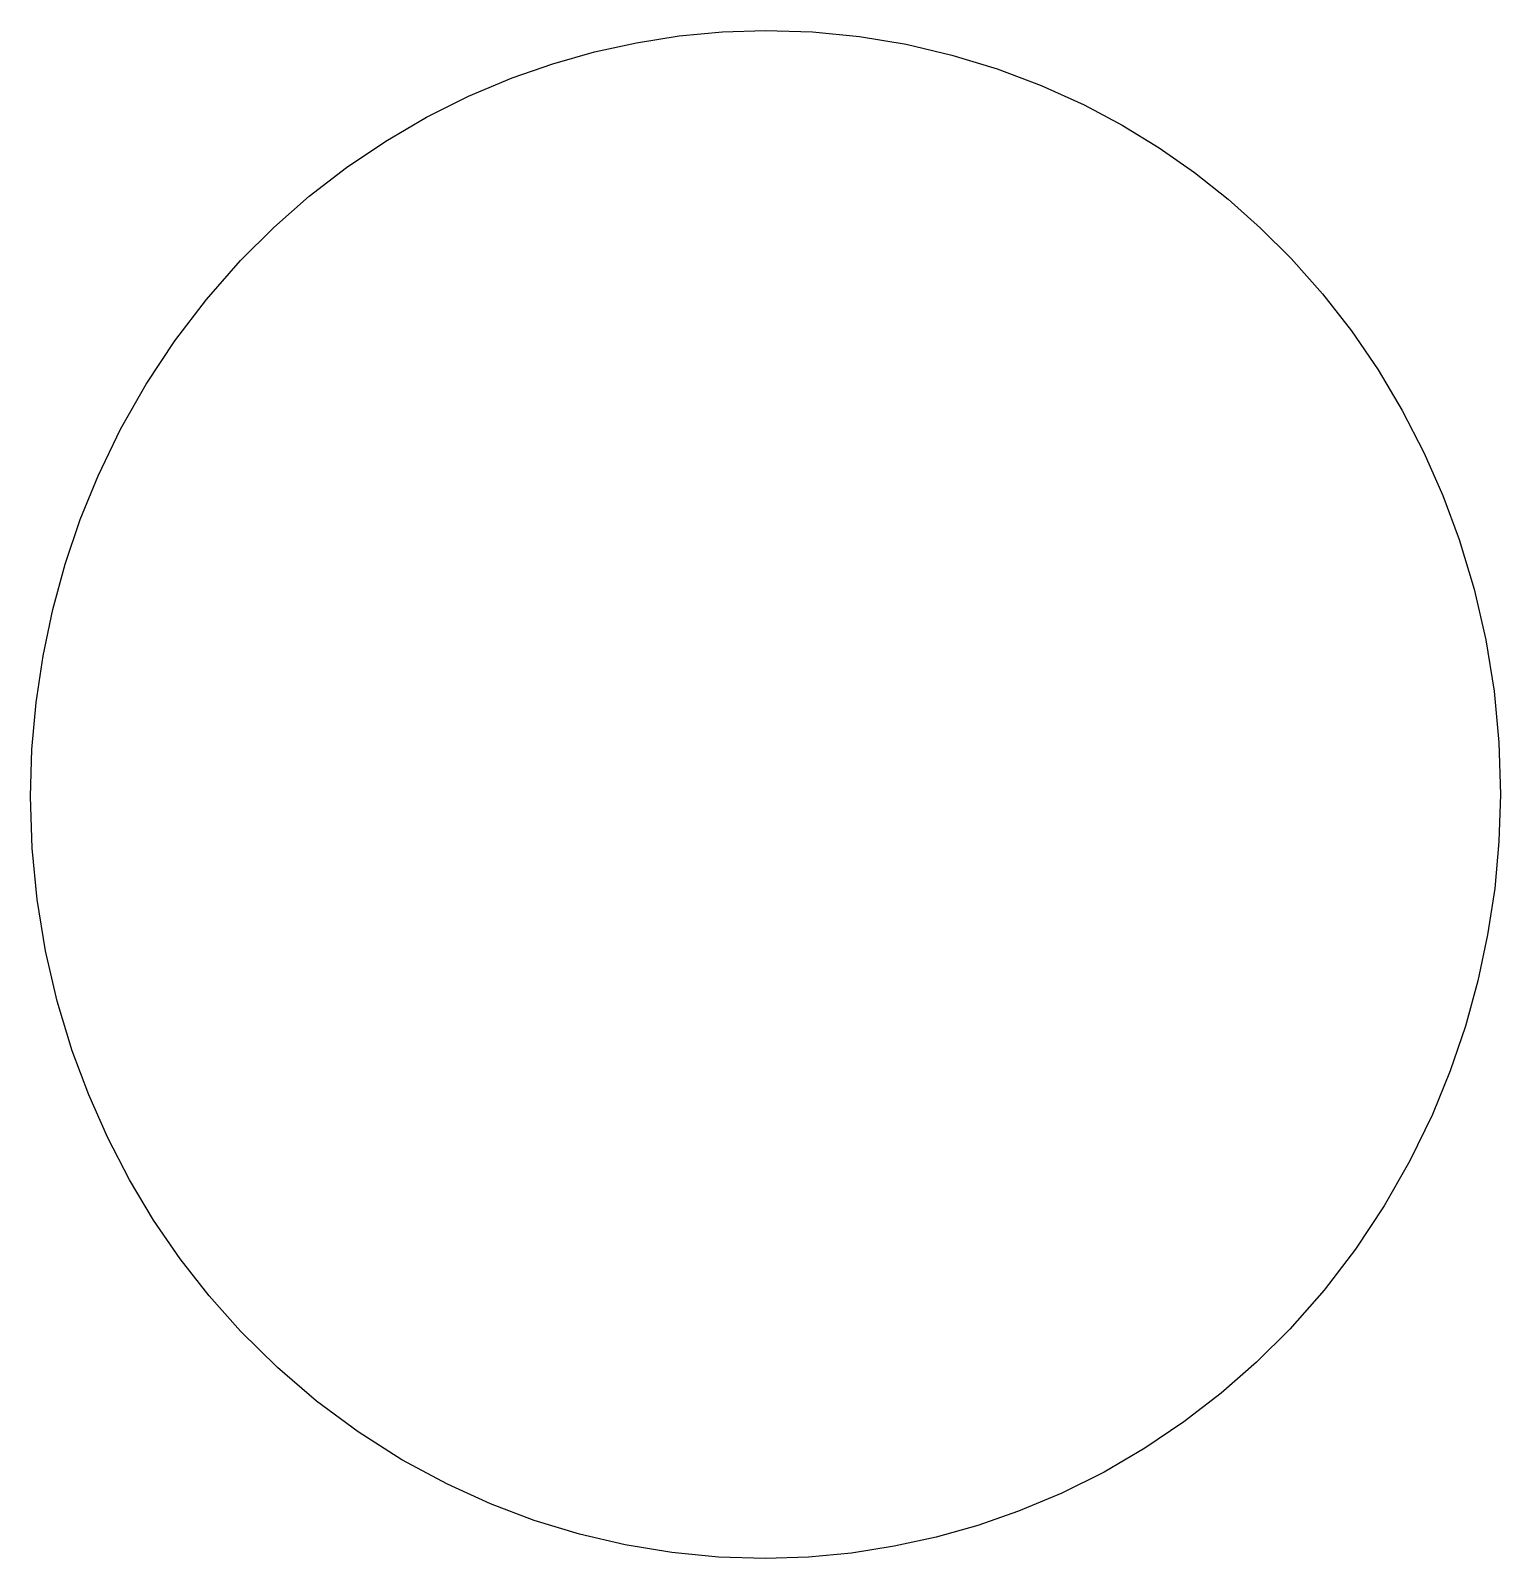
# Model space of a CAD drawing. Header units: millimetres. Extents: x -734 to 734, y -763 to 763.
import ezdxf

# ---------------------------------------------------------------- set-up
doc = ezdxf.new("R2010")
doc.units = ezdxf.units.MM

msp = doc.modelspace()

# ---------------------------------------------------------------- linework, layer by layer
at = {"color": 7, "linetype": 'Continuous'}
for p, q in [((-43.1, 761.5), (0, 762.9)), ((0, 762.9), (47.1, 761.5)), ((-170.9, 741.6), (-128.7, 750.8)), ((-128.7, 750.8), (-86.1, 757.5)), ((-86.1, 757.5), (-43.1, 761.5)), ((47.1, 761.5), (93.9, 756.9)), ((93.9, 756.9), (140.4, 749.3)), ((140.4, 749.3), (186.2, 738.5)), ((-212.4, 729.8), (-170.9, 741.6)), ((186.2, 738.5), (231.2, 724.8)), ((-253.1, 715.6), (-212.4, 729.8)), ((231.2, 724.8), (275.3, 708.2)), ((-296.5, 697.4), (-253.1, 715.6)), ((275.3, 708.2), (318.1, 688.7)), ((-338.6, 676.3), (-296.5, 697.4)), ((318.1, 688.7), (356.2, 668.4)), ((-379.3, 652.5), (-338.6, 676.3)), ((356.2, 668.4), (393, 645.8)), ((-418.3, 626.2), (-379.3, 652.5)), ((393, 645.8), (428.4, 621.1)), ((-455.6, 597.5), (-418.3, 626.2)), ((428.4, 621.1), (462.2, 594.4)), ((-490.9, 566.4), (-455.6, 597.5)), ((462.2, 594.4), (494.5, 565.7)), ((-524.3, 533.2), (-490.9, 566.4)), ((494.5, 565.7), (525, 535.2)), ((525, 535.2), (556.2, 500)), ((-558.4, 494.2), (-524.3, 533.2)), ((-589.8, 453.1), (-558.4, 494.2)), ((556.2, 500), (585.2, 462.9)), ((585.2, 462.9), (611.8, 424)), ((-618.4, 409.9), (-589.8, 453.1)), ((611.8, 424), (635.9, 383.6)), ((-644, 364.9), (-618.4, 409.9)), ((635.9, 383.6), (657.5, 341.7)), ((-666.5, 318.3), (-644, 364.9)), ((657.5, 341.7), (676.5, 298.7)), ((-684.3, 274.7), (-666.5, 318.3)), ((676.5, 298.7), (692.8, 254.5)), ((-699.4, 230.1), (-684.3, 274.7)), ((692.8, 254.5), (707.7, 204.9)), ((-711.8, 184.7), (-699.4, 230.1)), ((707.7, 204.9), (719.3, 154.5)), ((-721.5, 138.6), (-711.8, 184.7)), ((719.3, 154.5), (727.6, 103.3)), ((-728.4, 92), (-721.5, 138.6)), ((-732.6, 45.1), (-728.4, 92)), ((727.6, 103.3), (732.5, 51.8)), ((732.5, 51.8), (734, 0)), ((-734, -1.9), (-732.6, 45.1)), ((734, 0), (732.5, -46.9)), ((-732.3, -53.6), (-734, -1.9)), ((-727.3, -105), (-732.3, -53.6)), ((732.5, -46.9), (728.3, -93.8)), ((-719, -156.1), (-727.3, -105)), ((728.3, -93.8), (721.2, -140.2)), ((721.2, -140.2), (711.4, -186.2)), ((-707.3, -206.4), (-719, -156.1)), ((711.4, -186.2), (699, -231.5)), ((-692.3, -255.9), (-707.3, -206.4)), ((699, -231.5), (683.8, -276)), ((-675.9, -300), (-692.3, -255.9)), ((683.8, -276), (666, -319.5)), ((-656.9, -342.9), (-675.9, -300)), ((666, -319.5), (643.4, -366)), ((-635.2, -384.7), (-656.9, -342.9)), ((643.4, -366), (617.8, -410.9)), ((-611.1, -425), (-635.2, -384.7)), ((617.8, -410.9), (589.2, -454)), ((-584.5, -463.8), (-611.1, -425)), ((589.2, -454), (557.8, -495)), ((-555.6, -500.8), (-584.5, -463.8)), ((-524.4, -535.9), (-555.6, -500.8)), ((557.8, -495), (523.6, -533.8)), ((523.6, -533.8), (490.3, -567)), ((-487.5, -572.2), (-524.4, -535.9)), ((-448.3, -605.8), (-487.5, -572.2)), ((490.3, -567), (455, -598)), ((-406.7, -636.6), (-448.3, -605.8)), ((455, -598), (417.7, -626.6)), ((-363.1, -664.4), (-406.7, -636.6)), ((417.7, -626.6), (378.8, -652.9)), ((378.8, -652.9), (338.2, -676.6)), ((-317.6, -688.9), (-363.1, -664.4)), ((338.2, -676.6), (296.1, -697.6)), ((-274.8, -708.4), (-317.6, -688.9)), ((296.1, -697.6), (252.8, -715.8)), ((-230.9, -725), (-274.8, -708.4)), ((252.8, -715.8), (212.1, -730)), ((-185.9, -738.6), (-230.9, -725)), ((212.1, -730), (170.6, -741.7)), ((-140.1, -749.3), (-185.9, -738.6)), ((170.6, -741.7), (128.5, -750.8)), ((-93.7, -756.9), (-140.1, -749.3)), ((-47, -761.5), (-93.7, -756.9)), ((0, -762.9), (-47, -761.5)), ((43.1, -761.5), (0, -762.9)), ((86, -757.5), (43.1, -761.5)), ((128.5, -750.8), (86, -757.5))]:
    msp.add_line(p, q, dxfattribs=at)

doc.saveas('drawing.dxf')
